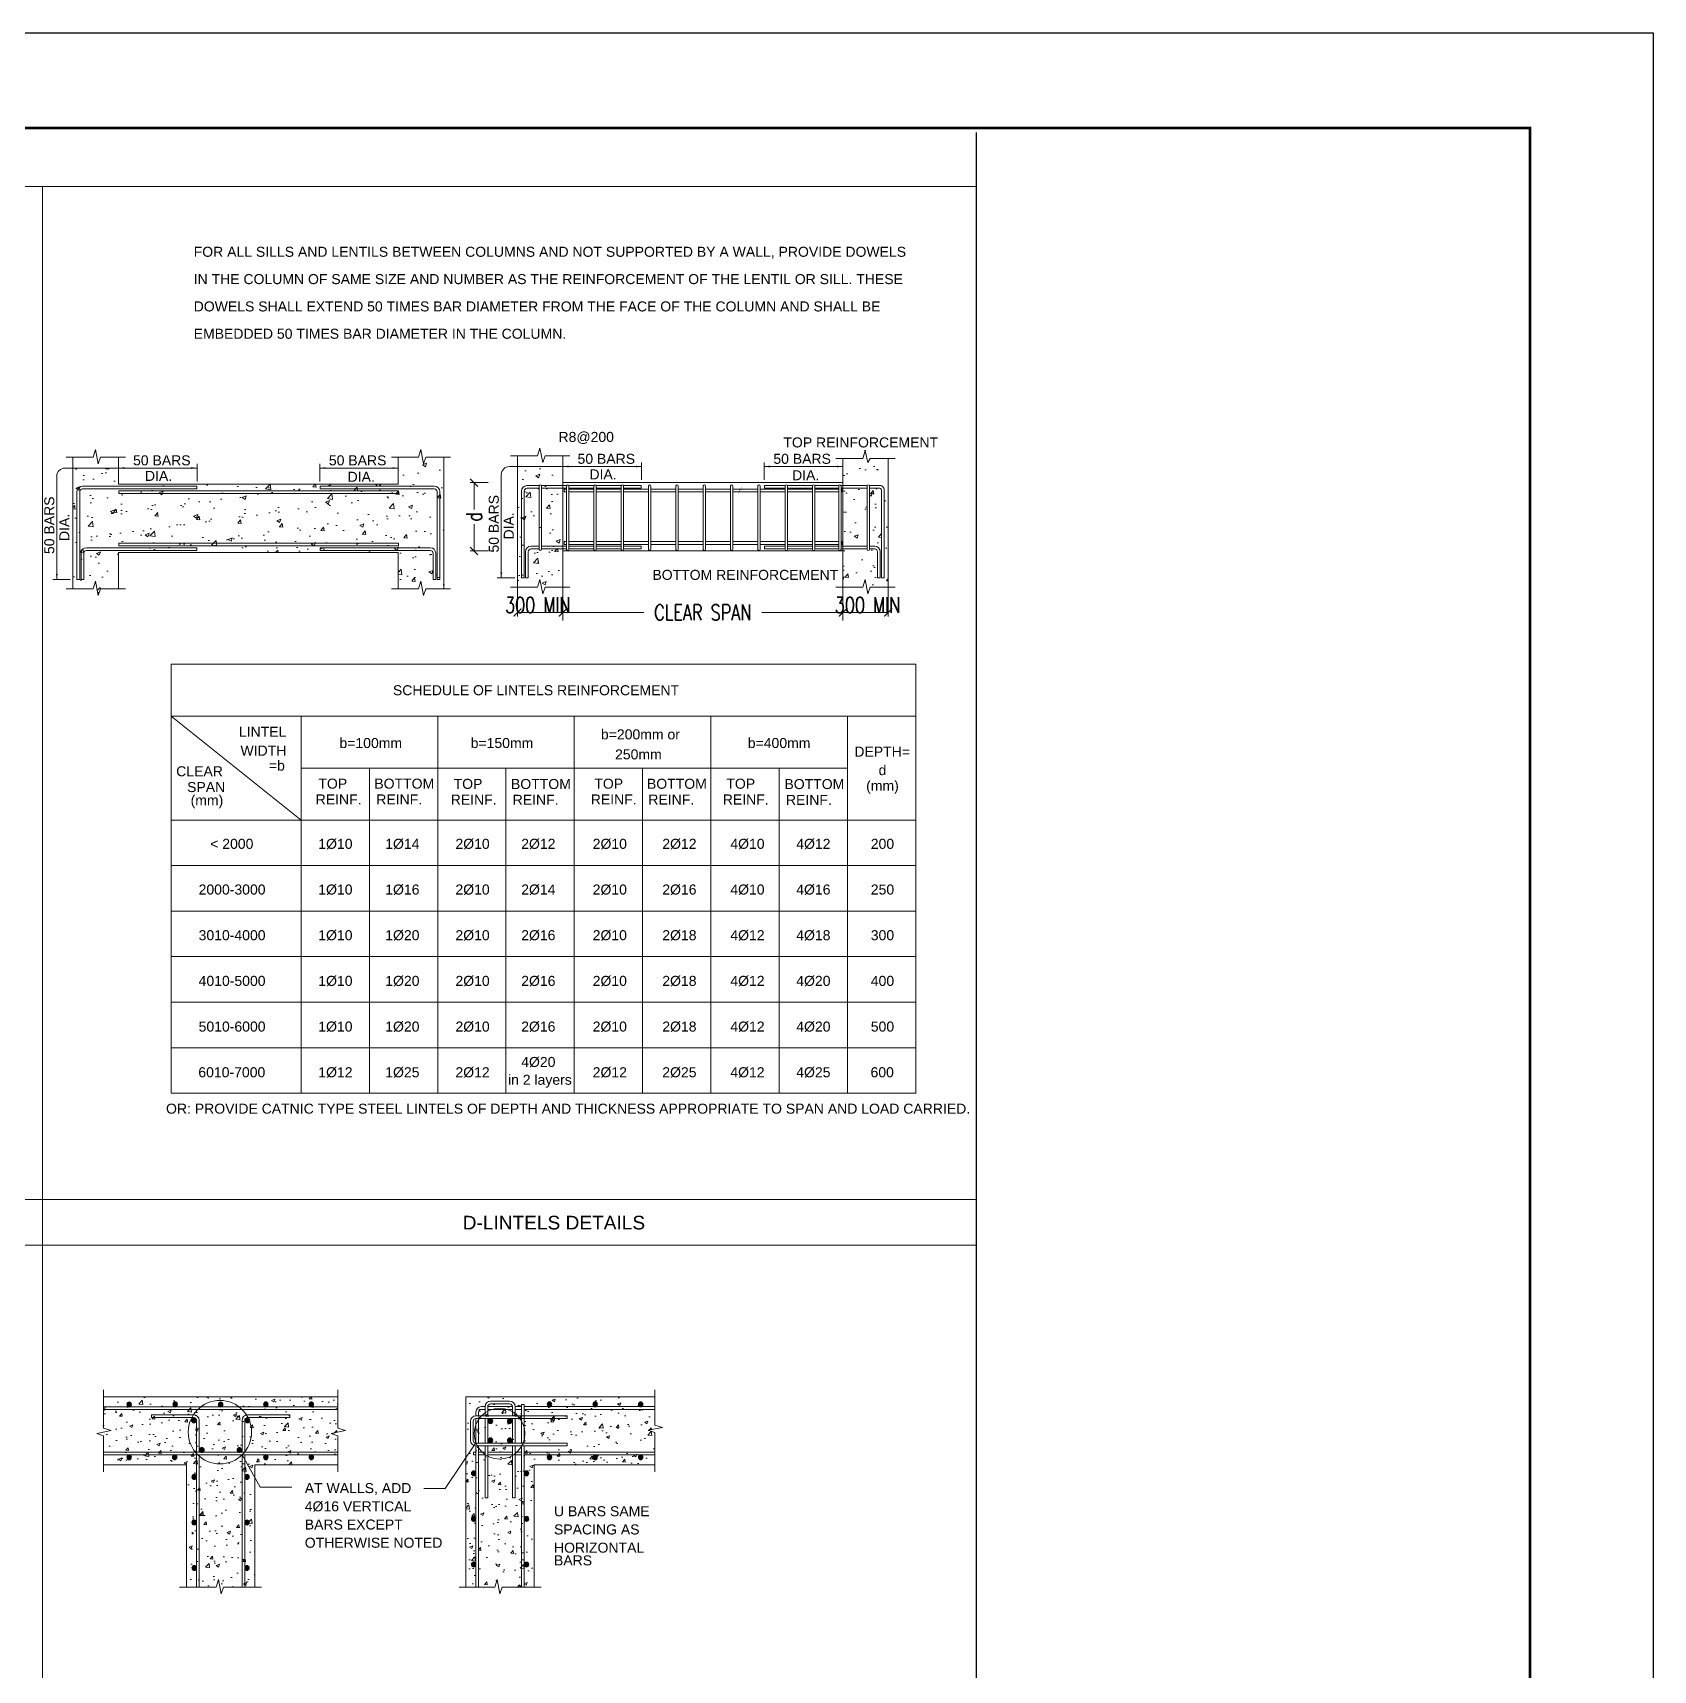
# Model space of a CAD drawing. Extents: x 166525 to 167198, y 178739 to 179747.
# Drawn here: x 167084.11 to 167104.72, y 179460.92 to 179481.76 of the extents above; entities that cross this region are included whole.
import ezdxf
from ezdxf.enums import TextEntityAlignment as Align

# ---------------------------------------------------------------- set-up
doc = ezdxf.new("R2010")
doc.units = 0
doc.header["$MEASUREMENT"] = 0
doc.layers.get('0').update_dxf_attribs({"linetype": 'CONTINUOUS'})
doc.layers.get('DEFPOINTS').update_dxf_attribs({"linetype": 'CONTINUOUS'})
doc.layers.add('BEAM', color=6, linetype='CONTINUOUS', lineweight=13)
for name, color, linetype in [('COVER', 7, 'CONTINUOUS'), ('MHATCH', 8, 'CONTINUOUS'), ('Steel', 2, 'CONTINUOUS')]:
    doc.layers.add(name, color=color, linetype=linetype)
doc.styles.add('ARIAL', font='arial.ttf')
doc.styles.add('DIM', font='simplex.shx', dxfattribs={"width": 0.75})
doc.dimstyles.new('MUTASIM', dxfattribs={"dimscale": 0.9995, "dimtxt": 0.2, "dimasz": 0.1, "dimexe": 0.05, "dimexo": 0.12, "dimgap": 0.05, "dimtad": 0, "dimzin": 0, "dimdsep": 46, "dimtxsty": 'DIM', "dimblk": 'ARCHTICK', "dimcen": 0.09, "dimclrd": 35, "dimclre": 33, "dimclrt": 256, "dimazin": 0, "dimtfac": 1, "dimtofl": 0, "dimtmove": 1, "dimatfit": 3, "dimfxl": 0.18, "dimtolj": 1, "dimtzin": 0, "dimlwd": 13, "dimlwe": 9, "dimarcsym": 0})

# ---------------------------------------------------------------- blocks, each defined once
blk = doc.blocks.new('B1')
at = {"layer": 'Steel'}
blk.add_hatch(color=256, dxfattribs=at).paths.add_polyline_path([(-0.05, 0, 1), (0.05, 0, 1)], flags=16)
blk.add_circle((0, 0), 0.05, dxfattribs=at)
blk = doc.blocks.new('_ARCHTICK')
at = {"color": 0, "linetype": 'ByBlock', "const_width": 0.15}
blk.add_lwpolyline([(-0.5, -0.5), (0.5, 0.5)], dxfattribs=at)
blk = doc.blocks.new('*D1372')
at = {"layer": 'BEAM', "color": 35, "lineweight": 13, "transparency": 16777216}
for p, q in [((167090.852, 179474.379), (167091.882, 179474.379)), ((167094.411, 179474.379), (167093.382, 179474.379))]:
    blk.add_line(p, q, dxfattribs=at)
at = {"layer": 'BEAM', "color": 33, "lineweight": 9, "transparency": 16777216}
for p, q in [((167090.852, 179474.276), (167090.852, 179474.329)), ((167094.411, 179474.276), (167094.411, 179474.329))]:
    blk.add_line(p, q, dxfattribs=at)
at = {"layer": 'DEFPOINTS', "color": 0, "transparency": 16777216}
for p in [(167090.852, 179474.396), (167090.852, 179474.379), (167094.411, 179474.396)]:
    blk.add_point(p, dxfattribs=at)
at = {"layer": 'BEAM', "color": 35, "lineweight": 13, "transparency": 16777216, "xscale": 0.09995000000000001, "yscale": 0.09995000000000001, "zscale": 0.09995000000000001, "rotation": 180}
blk.add_blockref('_ARCHTICK', (167090.852, 179474.379), dxfattribs=at)
at = {"layer": 'BEAM', "color": 35, "lineweight": 13, "transparency": 16777216, "xscale": 0.09995000000000001, "yscale": 0.09995000000000001, "zscale": 0.09995000000000001}
blk.add_blockref('_ARCHTICK', (167094.411, 179474.379), dxfattribs=at)
at = {"layer": 'BEAM', "transparency": 16777216, "insert": (167092.632, 179474.379), "char_height": 0.1999, "attachment_point": 5, "style": 'DIM'}
blk.add_mtext('\\A1;CLEAR SPAN', dxfattribs=at)
blk = doc.blocks.new('*D1373')
at = {"layer": 'BEAM', "color": 33, "lineweight": 9, "transparency": 16777216}
for p, q in [((167089.899, 179476.031), (167089.671, 179476.031)), ((167089.899, 179475.162), (167089.671, 179475.162))]:
    blk.add_line(p, q, dxfattribs=at)
at = {"layer": 'BEAM', "color": 35, "lineweight": 13, "transparency": 16777216}
for p, q in [((167089.721, 179476.031), (167089.721, 179475.689)), ((167089.721, 179475.162), (167089.721, 179475.503))]:
    blk.add_line(p, q, dxfattribs=at)
at = {"layer": 'DEFPOINTS', "color": 0, "transparency": 16777216}
for p in [(167090.019, 179476.031), (167089.721, 179475.162), (167090.019, 179475.162)]:
    blk.add_point(p, dxfattribs=at)
at = {"layer": 'BEAM', "color": 35, "lineweight": 13, "transparency": 16777216, "xscale": 0.09995000000000001, "yscale": 0.09995000000000001, "zscale": 0.09995000000000001}
for p, rotation in [((167089.721, 179476.031), 90), ((167089.721, 179475.162), 270)]:
    blk.add_blockref('_ARCHTICK', p, dxfattribs=dict(at, rotation=rotation))
at = {"layer": 'BEAM', "transparency": 16777216, "insert": (167089.721, 179475.596), "char_height": 0.1999, "attachment_point": 5, "rotation": 90, "style": 'DIM'}
blk.add_mtext('\\A1;d', dxfattribs=at)
blk = doc.blocks.new('*D1374')
at = {"layer": 'BEAM', "color": 33, "lineweight": 9, "transparency": 16777216}
for p, q in [((167090.273, 179475.042), (167090.273, 179474.329)), ((167090.852, 179475.042), (167090.852, 179474.329))]:
    blk.add_line(p, q, dxfattribs=at)
at = {"layer": 'BEAM', "color": 35, "lineweight": 13, "transparency": 16777216}
blk.add_line((167090.852, 179474.379), (167090.273, 179474.379), dxfattribs=at)
at = {"layer": 'DEFPOINTS', "color": 0, "transparency": 16777216}
for p in [(167090.273, 179475.162), (167090.852, 179475.162), (167090.273, 179474.379)]:
    blk.add_point(p, dxfattribs=at)
at = {"layer": 'BEAM', "color": 35, "lineweight": 13, "transparency": 16777216, "xscale": 0.09995000000000001, "yscale": 0.09995000000000001, "zscale": 0.09995000000000001, "rotation": 180}
blk.add_blockref('_ARCHTICK', (167090.273, 179474.379), dxfattribs=at)
at = {"layer": 'BEAM', "color": 35, "lineweight": 13, "transparency": 16777216, "xscale": 0.09995000000000001, "yscale": 0.09995000000000001, "zscale": 0.09995000000000001}
blk.add_blockref('_ARCHTICK', (167090.852, 179474.379), dxfattribs=at)
at = {"layer": 'BEAM', "transparency": 16777216, "insert": (167090.532, 179474.475), "char_height": 0.1999, "attachment_point": 5, "style": 'DIM'}
blk.add_mtext('\\A1;300 MIN', dxfattribs=at)
blk = doc.blocks.new('*D1375')
at = {"layer": 'BEAM', "color": 33, "lineweight": 9, "transparency": 16777216}
for p, q in [((167094.411, 179475.042), (167094.411, 179474.329)), ((167094.991, 179475.042), (167094.991, 179474.329))]:
    blk.add_line(p, q, dxfattribs=at)
at = {"layer": 'BEAM', "color": 35, "lineweight": 13, "transparency": 16777216}
blk.add_line((167094.991, 179474.379), (167094.411, 179474.379), dxfattribs=at)
at = {"layer": 'DEFPOINTS', "color": 0, "transparency": 16777216}
for p in [(167094.411, 179475.162), (167094.991, 179475.162), (167094.411, 179474.379)]:
    blk.add_point(p, dxfattribs=at)
at = {"layer": 'BEAM', "color": 35, "lineweight": 13, "transparency": 16777216, "xscale": 0.09995000000000001, "yscale": 0.09995000000000001, "zscale": 0.09995000000000001, "rotation": 180}
blk.add_blockref('_ARCHTICK', (167094.411, 179474.379), dxfattribs=at)
at = {"layer": 'BEAM', "color": 35, "lineweight": 13, "transparency": 16777216, "xscale": 0.09995000000000001, "yscale": 0.09995000000000001, "zscale": 0.09995000000000001}
blk.add_blockref('_ARCHTICK', (167094.991, 179474.379), dxfattribs=at)
at = {"layer": 'BEAM', "transparency": 16777216, "insert": (167094.727, 179474.474), "char_height": 0.1999, "attachment_point": 5, "style": 'DIM'}
blk.add_mtext('\\A1;300 MIN', dxfattribs=at)

msp = doc.modelspace()

# ---------------------------------------------------------------- hatches: boundary and pattern name
at = {"layer": 'BEAM'}
h = msp.add_hatch(dxfattribs=at)
h.set_pattern_fill('AR-CONC', color=0, scale=0.002897, style=0)
h.set_pattern_definition([(50, (166944.24354, 179510.3066), (0.527809, -0.0461773), [0.05519, -0.6070894]), (355, (166944.24354, 179510.3066), (-0.1021023, 0.5535121), [0.044152, -0.4856715]), (100.451, (166944.2875, 179510.30274), (0.4257086, 0.5073323), [0.0469042, -0.5159463]), (46.1842, (166944.24354, 179510.45376), (0.7853458, -0.1218012), [0.082785, -0.910634]), (96.6356, (166944.309, 179510.4436), (0.687786, 0.716819), [0.0703563, -0.7739195]), (351.184, (166944.2435, 179510.45376), (0.6877873, 0.716818), [0.066228, -0.7285073]), (21, (166944.31713, 179510.41696), (0.439245, -0.2962745), [0.05519, -0.6070894]), (326, (166944.3171, 179510.41696), (0.1790473, 0.5336128), [0.044152, -0.4856715]), (71.4514, (166944.35373, 179510.39227), (0.618291, 0.2373395), [0.0469042, -0.5159463]), (37.5, (166944.24354, 179510.30658), (0.00894802, 0.24496525), [0, -0.4797846, 0, -0.4930302, 0, -0.4875112]), (7.5, (166944.24354, 179510.30658), (0.1935839, 0.29023415), [0, -0.2811008, 0, -0.4687466, 0, -0.18580615]), (327.5, (166944.07944, 179510.30658), (0.39282087, -0.0165968), [0, -0.1839665, 0, -0.57397544, 0, -0.76162126]), (317.5, (166944.00585, 179510.3066), (0.4291465, 0.07366334), [0, -0.2391564, 0, -0.3811786, 0, -0.5408615])])
h.paths.add_polyline_path([(167089.07765, 179476.26957), (167089.04325, 179476.45167), (167089.01344, 179476.35361), (167088.75658, 179476.35361), (167088.75658, 179476.01139), (167085.19749, 179476.01139), (167085.19749, 179476.21673), (167084.61806, 179476.21673), (167084.61806, 179474.68026), (167084.87492, 179474.68026), (167084.90473, 179474.77832), (167084.93913, 179474.59621), (167084.96894, 179474.68026), (167085.19749, 179474.68026), (167085.19749, 179475.14226), (167088.75658, 179475.14226), (167088.75658, 179474.68026), (167089.01344, 179474.68026), (167089.04325, 179474.77832), (167089.07765, 179474.59621), (167089.10746, 179474.68026), (167089.33601, 179474.68026), (167089.33601, 179476.35361), (167089.10746, 179476.35361)])
h = msp.add_hatch(dxfattribs=at)
h.set_pattern_fill('AR-CONC', color=0, scale=0.002897, style=0)
h.set_pattern_definition([(50, (167072.30566, 179465.3294), (0.527809, -0.046177), [0.05519, -0.607089]), (355, (167072.30566, 179465.3294), (-0.102102, 0.553512), [0.044152, -0.485672]), (100.451, (167072.34964, 179465.32555), (0.425709, 0.507332), [0.046904, -0.515946]), (46.1842, (167072.30566, 179465.4766), (0.785346, -0.121801), [0.082785, -0.910634]), (96.6356, (167072.3711, 179465.4664), (0.687786, 0.71682), [0.070356, -0.77392]), (351.184, (167072.30566, 179465.4766), (0.687787, 0.716818), [0.066228, -0.728507]), (21, (167072.37924, 179465.4398), (0.439245, -0.2962745), [0.05519, -0.607089]), (326, (167072.37924, 179465.4398), (0.179047, 0.533613), [0.044152, -0.485672]), (71.4514, (167072.41585, 179465.4151), (0.618291, 0.23734), [0.046904, -0.515946]), (37.5, (167072.30566, 179465.3294), (0.008948, 0.2449653), [0, -0.4797846, 0, -0.4930302, 0, -0.4875112]), (7.5, (167072.30566, 179465.3294), (0.193584, 0.2902341), [0, -0.2811008, 0, -0.4687466, 0, -0.185806]), (327.5, (167072.14156, 179465.3294), (0.3928209, -0.0165968), [0, -0.1839665, 0, -0.5739754, 0, -0.7616213]), (317.5, (167072.06797, 179465.3294), (0.4291465, 0.0736633), [0, -0.2391564, 0, -0.3811786, 0, -0.5408615])])
h.paths.add_polyline_path([(167094.99086, 179476.37302), (167094.76232, 179476.37302), (167094.73251, 179476.28897), (167094.69811, 179476.47108), (167094.6683, 179476.37302), (167094.41144, 179476.37302), (167094.41144, 179476.0308), (167094.41144, 179476.00513), (167094.87, 179476.00513, -0.41421356), (167094.93953, 179475.9356), (167094.93953, 179474.81945), (167094.90477, 179474.81945), (167094.90477, 179475.9356, 0.41421356), (167094.87, 179475.97037), (167094.75203, 179475.97037), (167094.75203, 179475.2221), (167094.81867, 179475.2221, -0.41421356), (167094.8882, 179475.15257), (167094.8882, 179474.81945), (167094.85343, 179474.81945), (167094.85343, 179475.15257, 0.41421356), (167094.81867, 179475.18733), (167094.75203, 179475.18733), (167094.75203, 179475.17995, -0.81816035), (167094.72306, 179475.17995), (167094.72306, 179475.18733), (167094.41144, 179475.18733), (167094.41144, 179475.16167), (167094.41144, 179474.69967), (167094.6683, 179474.69967), (167094.69811, 179474.79772), (167094.73251, 179474.61562), (167094.76232, 179474.69967), (167094.99086, 179474.69967)])
h.paths.add_polyline_path([(167094.72306, 179475.97037), (167094.41144, 179475.97037), (167094.41144, 179475.94719), (167094.4139, 179475.94719), (167094.4139, 179475.91243), (167094.41144, 179475.91243), (167094.41144, 179475.28004), (167094.4136, 179475.28004), (167094.4136, 179475.24528), (167094.41144, 179475.24528), (167094.41144, 179475.2221), (167094.72306, 179475.2221)], flags=17)
h.paths.add_polyline_path([(167090.85234, 179474.69967), (167090.85234, 179476.23613), (167090.27292, 179476.23613), (167090.27292, 179474.69967), (167090.52977, 179474.69967), (167090.55959, 179474.79772), (167090.59399, 179474.61562), (167090.6238, 179474.69967)])
at = {"layer": 'BEAM', "extrusion": (0, 0, -1)}
for points in [[(-167085.26991, 179476.20532), (-167085.26991, 179476.22813), (-167085.20147, 179476.21673)], [(-167086.1242, 179476.20532), (-167086.19264, 179476.21673), (-167086.1242, 179476.22813)], [(-167087.82987, 179476.20532), (-167087.82987, 179476.22813), (-167087.76143, 179476.21673)], [(-167088.68416, 179476.20532), (-167088.7526, 179476.21673), (-167088.68416, 179476.22813)], [(-167090.92477, 179476.22473), (-167090.92477, 179476.24754), (-167090.85633, 179476.23613)], [(-167091.77906, 179476.22473), (-167091.8475, 179476.23613), (-167091.77906, 179476.24754)], [(-167093.48473, 179476.22473), (-167093.48473, 179476.24754), (-167093.41628, 179476.23613)], [(-167094.33901, 179476.22473), (-167094.40746, 179476.23613), (-167094.33901, 179476.24754)], [(-167084.41273, 179474.80004), (-167084.42414, 179474.86848), (-167084.40132, 179474.86848)], [(-167090.06759, 179474.81945), (-167090.079, 179474.88789), (-167090.05618, 179474.88789)]]:
    msp.add_hatch(color=0, dxfattribs=at).paths.add_polyline_path(points, flags=16)
at = {"layer": 'BEAM'}
h = msp.add_hatch(dxfattribs=at)
h.set_pattern_fill('AR-CONC', color=0, scale=0.057942, style=0)
h.set_pattern_definition([(50, (167016.40697, 179447.01778), (0.4155963, -0.03636), [0.0434567, -0.4780232]), (355, (167016.40697, 179447.0178), (-0.0803956, 0.4358367), [0.0347653, -0.3824185]), (100.4514, (167016.4416, 179447.01475), (0.335201, 0.3994764), [0.0369325, -0.4062572]), (46.1842, (167016.40697, 179447.13367), (0.618383, -0.0959054), [0.065185, -0.717035]), (96.6356, (167016.4585, 179447.1257), (0.541564, 0.5644253), [0.0553987, -0.6093857]), (351.1842, (167016.407, 179447.13367), (0.5415637, 0.564426), [0.052148, -0.573628]), (21, (167016.4649, 179447.1047), (0.3458611, -0.2332862), [0.0434567, -0.4780232]), (326, (167016.4649, 179447.1047), (0.1409823, 0.420168), [0.0347653, -0.3824185]), (71.4514, (167016.49374, 179447.08526), (0.4868435, 0.1868813), [0.0369325, -0.4062572]), (37.5, (167016.40697, 179447.01778), (0.0070457, 0.19288602), [0, -0.37778315, 0, -0.38821274, 0, -0.3838671]), (7.5, (167016.40697, 179447.01778), (0.1524283, 0.2285308), [0, -0.2213392, 0, -0.3690918, 0, -0.14630406]), (327.5, (167016.27776, 179447.01778), (0.30930847, -0.0130688), [0, -0.1448555, 0, -0.4519492, 0, -0.5997018]), (317.5, (167016.21982, 179447.01778), (0.3379109, 0.058003), [0, -0.1883122, 0, -0.3001406, 0, -0.4258752])])
h.paths.add_polyline_path([(167087.98603, 179463.90436), (167087.90199, 179463.93417), (167088.08409, 179463.96857), (167087.98603, 179463.99838), (167087.98603, 179464.4007), (167085.00703, 179464.4007), (167085.00703, 179463.99838), (167085.10509, 179463.96857), (167084.92298, 179463.93417), (167085.00703, 179463.90436), (167085.00703, 179463.53157), (167086.06197, 179463.53157), (167086.06197, 179461.97788), (167086.44055, 179461.97788), (167086.47036, 179462.07594), (167086.50476, 179461.89384), (167086.53458, 179461.97788), (167086.9311, 179461.97788), (167086.9311, 179463.53157), (167087.98603, 179463.53157)])
h = msp.add_hatch(dxfattribs=at)
h.set_pattern_fill('AR-CONC', color=0, scale=0.057942, style=0)
h.set_pattern_definition([(50, (167016.15696, 179447.01778), (0.4155963, -0.03636), [0.0434567, -0.4780232]), (355, (167016.15696, 179447.0178), (-0.0803956, 0.4358367), [0.0347653, -0.3824185]), (100.4514, (167016.1916, 179447.01475), (0.335201, 0.3994764), [0.0369325, -0.4062572]), (46.1842, (167016.15696, 179447.13367), (0.618383, -0.0959054), [0.065185, -0.7170347]), (96.6356, (167016.2085, 179447.1257), (0.541564, 0.5644253), [0.0553987, -0.6093857]), (351.1842, (167016.15696, 179447.13367), (0.5415637, 0.564426), [0.052148, -0.573628]), (21, (167016.2149, 179447.1047), (0.3458611, -0.2332862), [0.0434567, -0.4780232]), (326, (167016.2149, 179447.1047), (0.1409823, 0.420168), [0.0347653, -0.3824185]), (71.4514, (167016.24373, 179447.08526), (0.4868435, 0.1868813), [0.0369325, -0.4062572]), (37.5, (167016.15696, 179447.01778), (0.0070457, 0.19288602), [0, -0.37778315, 0, -0.38821274, 0, -0.3838671]), (7.5, (167016.15696, 179447.01778), (0.1524283, 0.2285308), [0, -0.2213392, 0, -0.3690918, 0, -0.14630406]), (327.5, (167016.02775, 179447.01778), (0.30930847, -0.0130688), [0, -0.1448555, 0, -0.4519492, 0, -0.5997018]), (317.5, (167015.9698, 179447.01778), (0.3379109, 0.058003), [0, -0.1883122, 0, -0.3001406, 0, -0.4258752])])
h.paths.add_polyline_path([(167092.01949, 179463.94556), (167091.93544, 179463.97537), (167092.11754, 179464.00977), (167092.01949, 179464.03958), (167092.01949, 179464.4007), (167089.61717, 179464.4007), (167089.61717, 179461.97788), (167089.98383, 179461.97788), (167090.01365, 179462.07594), (167090.04804, 179461.89384), (167090.07786, 179461.97788), (167090.4863, 179461.97788), (167090.4863, 179463.53157), (167092.01949, 179463.53157)])

# ---------------------------------------------------------------- linework, layer by layer
msp.add_line((167096.10888, 179480.48797), (167096.10888, 179440.71216))
at = {"layer": 'BEAM', "color": 0}
for p, q in [((167084.23093, 179479.79994), (167084.23093, 179441.5798)), ((167084.61806, 179476.35361), (167084.61806, 179474.68026)), ((167085.19749, 179476.35361), (167085.19749, 179476.01139)), ((167088.75658, 179476.35361), (167088.75658, 179476.01139)), ((167089.25387, 179476.35361), (167089.40445, 179476.35361)), ((167089.33601, 179476.35361), (167089.33601, 179474.68026)), ((167090.27292, 179476.37302), (167090.27292, 179474.69967)), ((167090.85234, 179476.37302), (167090.85234, 179476.0308)), ((167094.41144, 179476.3361), (167094.41144, 179476.0308)), ((167094.99086, 179476.3361), (167094.99086, 179474.69967)), ((167084.41273, 179476.11406), (167084.41273, 179474.80004)), ((167086.19264, 179476.21673), (167084.5154, 179476.21673)), ((167086.19663, 179476.26806), (167086.19663, 179476.04589)), ((167087.75744, 179476.26806), (167087.75744, 179476.04589)), ((167087.76143, 179476.21673), (167088.7526, 179476.21673)), ((167090.06759, 179476.13347), (167090.06759, 179474.81945)), ((167091.8475, 179476.23613), (167090.17025, 179476.23613)), ((167091.85148, 179476.28747), (167091.85148, 179476.0653)), ((167093.4123, 179476.28747), (167093.4123, 179476.0653)), ((167093.41628, 179476.23613), (167094.40746, 179476.23613)), ((167085.19749, 179476.01139), (167088.75658, 179476.01139)), ((167090.85234, 179476.0308), (167094.41144, 179476.0308)), ((167090.85234, 179476.0308), (167090.85234, 179475.16167)), ((167094.41144, 179476.0308), (167094.41144, 179475.16167)), ((167085.19749, 179475.14226), (167085.19749, 179474.68026)), ((167085.19749, 179475.14226), (167088.75658, 179475.14226)), ((167088.75658, 179475.14226), (167088.75658, 179474.68026)), ((167090.85234, 179475.16167), (167090.85234, 179474.69967)), ((167090.85234, 179475.16167), (167094.41144, 179475.16167)), ((167094.41144, 179475.16167), (167094.41144, 179474.69967)), ((167084.3614, 179474.80004), (167084.58357, 179474.80004)), ((167090.01625, 179474.81945), (167090.23842, 179474.81945)), ((167085.86835, 179473.71973), (167095.3419, 179473.71973)), ((167085.86835, 179468.26158), (167085.86835, 179473.71973)), ((167095.3419, 179473.71973), (167095.3419, 179468.26158)), ((167085.86835, 179473.05919), (167087.5197, 179471.73811)), ((167085.86835, 179473.05919), (167095.3419, 179473.05919)), ((167087.5197, 179473.05919), (167087.5197, 179468.26158)), ((167089.25797, 179473.05919), (167089.25797, 179468.26158)), ((167090.99624, 179473.05919), (167090.99624, 179468.26158)), ((167090.99624, 179473.05919), (167090.99624, 179468.26158)), ((167092.7345, 179473.05919), (167092.7345, 179468.26158)), ((167094.47277, 179473.05919), (167094.47277, 179468.26158)), ((167087.5197, 179472.39865), (167094.47277, 179472.39865)), ((167088.38884, 179472.39865), (167088.38884, 179468.26158)), ((167090.1271, 179472.39865), (167090.1271, 179468.26158)), ((167091.86537, 179472.39865), (167091.86537, 179468.26158)), ((167093.60363, 179472.39865), (167093.60363, 179468.26158)), ((167085.86835, 179471.73811), (167095.3419, 179471.73811)), ((167085.86835, 179471.15869), (167095.3419, 179471.15869)), ((167085.86835, 179470.57926), (167095.3419, 179470.57926)), ((167085.86835, 179469.99984), (167095.3419, 179469.99984)), ((167085.86835, 179469.99984), (167095.3419, 179469.99984)), ((167085.86835, 179469.42042), (167095.3419, 179469.42042)), ((167085.86835, 179468.841), (167095.3419, 179468.841)), ((167085.86835, 179468.26158), (167095.3419, 179468.26158)), ((167096.10888, 179466.90822), (167046.51154, 179466.90822)), ((167096.10888, 179466.3288), (167046.51154, 179466.3288)), ((167089.61717, 179464.4007), (167092.01949, 179464.4007)), ((167089.61717, 179464.4007), (167089.61717, 179461.97788)), ((167090.17371, 179464.34276), (167089.92976, 179464.34276)), ((167090.35883, 179464.30279), (167090.32406, 179464.30279)), ((167089.67511, 179464.0884), (167089.67511, 179463.84446)), ((167090.4863, 179463.53157), (167092.01949, 179463.53157)), ((167090.4863, 179463.53157), (167090.4863, 179461.97788))]:
    msp.add_line(p, q, dxfattribs=at)
for points in [[(167096.10888, 179479.79994), (167046.51154, 179479.79994), (167046.51154, 179441.5798), (167096.10888, 179441.5798)], [(167085.19995, 179475.92778), (167088.75905, 179475.92778), (167088.75905, 179475.89302), (167085.19995, 179475.89302)], [(167085.19964, 179475.26063), (167085.19964, 179475.22587), (167088.75874, 179475.22587), (167088.75874, 179475.26063)]]:
    msp.add_lwpolyline(points, close=True, dxfattribs=at)
for points, format in [([(167092.28948, 179475.79274, 0, 0.05055, 0), (167092.20238, 179475.91689, 0, 0, 0), (167091.72165, 179476.60201, 0, 0, 0), (167091.49574, 179476.60201, 0, 0, 0)], "xyseb"), ([(167093.10495, 179475.94719, 0, 0.05055, 0), (167093.18264, 179476.08545, 0, 0, 0), (167093.40852, 179476.53807, 0, 0, 0), (167093.63443, 179476.53807, 0, 0, 0)], "xyseb"), ([(167090.55182, 179475.99327), (167090.39378, 179475.99327, 0.41421356), (167090.32425, 179475.92374), (167090.32425, 179474.81945), (167090.35902, 179474.81945), (167090.35902, 179475.92374, -0.41421356), (167090.39378, 179475.95851), (167090.55122, 179475.95851)], "xyb"), ([(167094.75001, 179475.99615), (167094.87, 179475.99615, -0.44177767), (167094.93953, 179475.9356), (167094.93953, 179474.81945), (167094.90477, 179474.81945), (167094.90477, 179475.9356, 0.47054046), (167094.87, 179475.96138), (167094.75203, 179475.96138)], "xyb"), ([(167090.55122, 179475.2221), (167090.44512, 179475.2221, 0.41421356), (167090.37559, 179475.15257), (167090.37559, 179474.81945), (167090.41035, 179474.81945), (167090.41035, 179475.15257, -0.41421356), (167090.44512, 179475.18733), (167090.55122, 179475.18733)], "xyb"), ([(167091.4109, 179475.21961, 0, 0.05055, 0), (167091.49801, 179475.09546, 0, 0, 0), (167091.66939, 179474.85121, 0, 0, 0), (167091.8953, 179474.85121, 0, 0, 0)], "xyseb"), ([(167094.75203, 179475.18733), (167094.81867, 179475.18733, -0.41421356), (167094.85343, 179475.15257), (167094.85343, 179474.81945), (167094.8882, 179474.81945), (167094.8882, 179475.15257, 0.41421356), (167094.81867, 179475.2221), (167094.75203, 179475.2221)], "xyb"), ([(167089.86024, 179464.27382), (167089.81417, 179464.27382, 0.41421356), (167089.74464, 179464.20429), (167089.74464, 179464.15793)], "xyb"), ([(167089.86023, 179464.23905), (167089.81417, 179464.23905, 0.41421356), (167089.77941, 179464.20429), (167089.77941, 179464.15793)], "xyb"), ([(167090.24324, 179464.15793), (167090.24324, 179464.27323, 0.41421356), (167090.17371, 179464.34276), (167089.92976, 179464.34276, 0.41421356), (167089.86023, 179464.27323), (167089.86023, 179464.15793)], "xyb"), ([(167089.895, 179464.15793), (167089.895, 179464.27323, -0.41421356), (167089.92976, 179464.30799), (167090.17371, 179464.30799, -0.41421356), (167090.20847, 179464.27323), (167090.20847, 179464.15793)], "xyb"), ([(167086.2242, 179463.69381), (167086.2242, 179464.10019, 0.41421356), (167086.15467, 179464.16972), (167085.61581, 179464.16972), (167085.61581, 179464.13495), (167086.15467, 179464.13495, -0.41421356), (167086.18944, 179464.10019), (167086.18944, 179463.69381)], "xyb"), ([(167086.76886, 179463.69381), (167086.76886, 179464.10019, -0.41421356), (167086.83839, 179464.16972), (167087.37725, 179464.16972), (167087.37725, 179464.13495), (167086.83839, 179464.13495, 0.41421356), (167086.80363, 179464.10019), (167086.80363, 179463.69381)], "xyb"), ([(167090.90373, 179463.77493), (167089.74464, 179463.77493, -0.41421356), (167089.67511, 179463.84446), (167089.67511, 179464.0884, -0.41421356), (167089.74464, 179464.15793), (167090.90373, 179464.15793), (167090.90373, 179464.12317), (167089.74464, 179464.12317, 0.41421356), (167089.70988, 179464.0884), (167089.70988, 179463.84446, 0.41421356), (167089.74464, 179463.80969), (167090.90373, 179463.80969), (167090.90373, 179463.77493), (167089.74464, 179463.77493)], "xyb")]:
    msp.add_lwpolyline(points, format=format, dxfattribs=at)
for points in [[(167085.2844, 179476.35361), (167084.96894, 179476.35361), (167084.93913, 179476.26957), (167084.90473, 179476.45167), (167084.87492, 179476.35361), (167084.53115, 179476.35361)], [(167089.42292, 179476.35361), (167089.10746, 179476.35361), (167089.07765, 179476.26957), (167089.04325, 179476.45167), (167089.01344, 179476.35361), (167088.66967, 179476.35361)], [(167090.93926, 179476.37302), (167090.6238, 179476.37302), (167090.59399, 179476.28897), (167090.55959, 179476.47108), (167090.52977, 179476.37302), (167090.18601, 179476.37302)], [(167095.07778, 179476.3361), (167094.76232, 179476.3361), (167094.73251, 179476.28897), (167094.69811, 179476.43415), (167094.6683, 179476.3361), (167094.32453, 179476.3361)], [(167090.89947, 179475.99327), (167090.57959, 179475.99327)], [(167090.58019, 179475.95851), (167090.89887, 179475.95851)], [(167090.89887, 179475.91243), (167090.86788, 179475.91243), (167090.86788, 179475.94719), (167090.89887, 179475.94719)], [(167091.24712, 179475.99327), (167090.92724, 179475.99327)], [(167090.92784, 179475.95851), (167091.24652, 179475.95851)], [(167090.92784, 179475.94719), (167091.24652, 179475.94719)], [(167091.24652, 179475.91243), (167090.92784, 179475.91243)], [(167091.59478, 179475.99327), (167091.2749, 179475.99327)], [(167091.27549, 179475.95851), (167091.59418, 179475.95851)], [(167091.27549, 179475.94719), (167091.59418, 179475.94719)], [(167091.59418, 179475.91243), (167091.27549, 179475.91243)], [(167091.62315, 179475.95851), (167091.8475, 179475.95851), (167091.8475, 179475.99327), (167091.62255, 179475.99327)], [(167091.62315, 179475.94719), (167091.94183, 179475.94719)], [(167091.94183, 179475.91243), (167091.62315, 179475.91243)], [(167091.9708, 179475.94719), (167092.28948, 179475.94719)], [(167092.28948, 179475.91243), (167091.9708, 179475.91243)], [(167092.31845, 179475.94719), (167092.63714, 179475.94719)], [(167092.63714, 179475.91243), (167092.31845, 179475.91243)], [(167092.66611, 179475.94719), (167092.98479, 179475.94719)], [(167092.98479, 179475.91243), (167092.66611, 179475.91243)], [(167093.01376, 179475.94719), (167093.33244, 179475.94719)], [(167093.33244, 179475.91243), (167093.01376, 179475.91243)], [(167093.36141, 179475.94719), (167093.6801, 179475.94719)], [(167093.6801, 179475.91243), (167093.36141, 179475.91243)], [(167093.6801, 179475.96138), (167093.41628, 179475.96138), (167093.41628, 179475.99615), (167093.68211, 179475.99615)], [(167093.70705, 179475.99615), (167094.02977, 179475.99615)], [(167094.02775, 179475.96138), (167093.70907, 179475.96138)], [(167093.70907, 179475.94719), (167094.02775, 179475.94719)], [(167094.02775, 179475.91243), (167093.70907, 179475.91243)], [(167094.0547, 179475.99615), (167094.36242, 179475.99615)], [(167094.3604, 179475.96138), (167094.05672, 179475.96138)], [(167094.05672, 179475.94719), (167094.3604, 179475.94719)], [(167094.3604, 179475.91243), (167094.05672, 179475.91243)], [(167094.38736, 179475.99615), (167094.72507, 179475.99615)], [(167094.72306, 179475.96138), (167094.38937, 179475.96138)], [(167094.38937, 179475.94719), (167094.40487, 179475.94719), (167094.40487, 179475.91243), (167094.38937, 179475.91243)], [(167090.89887, 179475.28004), (167090.86758, 179475.28004), (167090.86758, 179475.24528), (167090.89887, 179475.24528)], [(167091.24652, 179475.28004), (167090.92784, 179475.28004)], [(167091.59418, 179475.28004), (167091.27549, 179475.28004)], [(167091.94183, 179475.28004), (167091.62315, 179475.28004)], [(167092.28948, 179475.28004), (167091.9708, 179475.28004)], [(167092.63714, 179475.28004), (167092.31845, 179475.28004)], [(167092.98479, 179475.28004), (167092.66611, 179475.28004)], [(167093.33244, 179475.28004), (167093.01376, 179475.28004)], [(167093.6801, 179475.28004), (167093.36141, 179475.28004)], [(167094.02775, 179475.28004), (167093.70907, 179475.28004)], [(167094.3604, 179475.28004), (167094.05672, 179475.28004)], [(167094.38937, 179475.24528), (167094.40457, 179475.24528), (167094.40457, 179475.28004), (167094.38937, 179475.28004)], [(167090.89887, 179475.2221), (167090.58019, 179475.2221)], [(167090.58019, 179475.18733), (167090.89887, 179475.18733)], [(167090.92784, 179475.24528), (167091.24652, 179475.24528)], [(167091.24652, 179475.2221), (167090.92784, 179475.2221)], [(167090.92784, 179475.18733), (167091.24652, 179475.18733)], [(167091.27549, 179475.24528), (167091.59418, 179475.24528)], [(167091.59418, 179475.2221), (167091.27549, 179475.2221)], [(167091.27549, 179475.18733), (167091.59418, 179475.18733)], [(167091.62315, 179475.24528), (167091.94183, 179475.24528)], [(167091.62315, 179475.18733), (167091.8475, 179475.18733), (167091.8475, 179475.2221), (167091.62315, 179475.2221)], [(167091.9708, 179475.24528), (167092.28948, 179475.24528)], [(167092.31845, 179475.24528), (167092.63714, 179475.24528)], [(167092.66611, 179475.24528), (167092.98479, 179475.24528)], [(167093.01376, 179475.24528), (167093.33244, 179475.24528)], [(167093.36141, 179475.24528), (167093.6801, 179475.24528)], [(167093.6801, 179475.2221), (167093.41628, 179475.2221), (167093.41628, 179475.18733), (167093.6801, 179475.18733)], [(167093.70907, 179475.24528), (167094.02775, 179475.24528)], [(167094.02775, 179475.2221), (167093.70907, 179475.2221)], [(167093.70907, 179475.18733), (167094.02775, 179475.18733)], [(167094.05672, 179475.24528), (167094.3604, 179475.24528)], [(167094.3604, 179475.2221), (167094.05672, 179475.2221)], [(167094.05672, 179475.18733), (167094.3604, 179475.18733)], [(167094.72306, 179475.2221), (167094.38937, 179475.2221)], [(167094.38937, 179475.18733), (167094.72306, 179475.18733)], [(167085.2844, 179474.68026), (167084.96894, 179474.68026), (167084.93913, 179474.59621), (167084.90473, 179474.77832), (167084.87492, 179474.68026), (167084.53115, 179474.68026)], [(167089.42292, 179474.68026), (167089.10746, 179474.68026), (167089.07765, 179474.59621), (167089.04325, 179474.77832), (167089.01344, 179474.68026), (167088.66967, 179474.68026)], [(167090.93926, 179474.69967), (167090.6238, 179474.69967), (167090.59399, 179474.61562), (167090.55959, 179474.79772), (167090.52977, 179474.69967), (167090.18601, 179474.69967)], [(167095.07778, 179474.69967), (167094.76232, 179474.69967), (167094.73251, 179474.61562), (167094.69811, 179474.79772), (167094.6683, 179474.69967), (167094.32453, 179474.69967)], [(167085.00703, 179464.48762), (167085.00703, 179463.99838), (167085.10509, 179463.96857), (167084.92298, 179463.93417), (167085.00703, 179463.90436), (167085.00703, 179463.44466)], [(167087.98603, 179463.44466), (167087.98603, 179463.90436), (167087.90199, 179463.93417), (167088.08409, 179463.96857), (167087.98603, 179463.99838), (167087.98603, 179464.48762)], [(167092.01949, 179463.44466), (167092.01949, 179463.94556), (167091.93544, 179463.97537), (167092.11754, 179464.00977), (167092.01949, 179464.03958), (167092.01949, 179464.48762)], [(167087.98603, 179464.4007), (167085.00703, 179464.4007)], [(167087.98603, 179464.27329), (167085.00703, 179464.27329)], [(167087.98603, 179464.23853), (167085.00703, 179464.23853)], [(167089.86023, 179464.15793), (167089.86023, 179464.27323)], [(167090.20847, 179464.27382), (167089.895, 179464.27382)], [(167090.20847, 179464.23905), (167089.895, 179464.23905)], [(167090.32406, 179464.27382), (167090.24324, 179464.27382)], [(167090.32406, 179464.23905), (167090.24324, 179464.23905)], [(167090.32406, 179464.30279), (167090.32406, 179463.80969)], [(167090.35883, 179464.30279), (167090.35883, 179463.80969)], [(167092.01949, 179464.27382), (167090.35883, 179464.27382)], [(167092.01949, 179464.23905), (167090.35883, 179464.23905)], [(167089.74464, 179464.12317), (167089.74464, 179463.80969)], [(167089.77941, 179464.12317), (167089.77941, 179463.80969)], [(167089.86023, 179463.80969), (167089.86023, 179464.12317)], [(167089.86023, 179464.12317), (167089.86023, 179463.80969)], [(167089.895, 179463.80969), (167089.895, 179464.12317)], [(167090.20847, 179464.12317), (167090.20847, 179463.80969)], [(167090.24324, 179463.80969), (167090.24324, 179464.12317)], [(167087.98603, 179463.69381), (167085.00703, 179463.69381)], [(167087.98603, 179463.65904), (167085.00703, 179463.65904)], [(167086.18944, 179463.65904), (167086.18944, 179461.97788)], [(167086.2242, 179463.65904), (167086.2242, 179461.97788)], [(167086.76886, 179463.65904), (167086.76886, 179461.97788)], [(167086.80363, 179463.65904), (167086.80363, 179461.97788)], [(167089.74464, 179463.65904), (167089.71567, 179463.65904), (167089.71567, 179463.69381), (167089.74464, 179463.69381)], [(167089.74464, 179463.77493), (167089.74464, 179461.97788)], [(167089.77941, 179463.77493), (167089.77941, 179461.97788)], [(167089.77941, 179463.69381), (167089.86023, 179463.69381)], [(167089.86023, 179463.65904), (167089.77941, 179463.65904)], [(167089.86023, 179463.11414), (167089.86023, 179463.77493)], [(167089.86023, 179463.77493), (167089.86023, 179463.11414), (167089.895, 179463.11414), (167089.895, 179463.77493)], [(167089.895, 179463.69381), (167090.20847, 179463.69381)], [(167090.20847, 179463.65904), (167089.895, 179463.65904)], [(167090.20847, 179463.77493), (167090.20847, 179463.11414), (167090.24324, 179463.11414), (167090.24324, 179463.77493)], [(167090.24324, 179463.69381), (167090.32406, 179463.69381)], [(167090.32406, 179463.65904), (167090.24324, 179463.65904)], [(167090.32406, 179463.77493), (167090.32406, 179461.97788)], [(167090.35883, 179463.77493), (167090.35883, 179461.97788)], [(167090.35883, 179463.69381), (167092.01949, 179463.69381)], [(167092.01949, 179463.65904), (167090.35883, 179463.65904)], [(167086.06197, 179461.97788), (167086.06197, 179463.53157), (167085.00703, 179463.53157)], [(167087.98603, 179463.53157), (167086.9311, 179463.53157), (167086.9311, 179461.97788)], [(167087.01801, 179461.97788), (167086.53458, 179461.97788), (167086.50476, 179461.89384), (167086.47036, 179462.07594), (167086.44055, 179461.97788), (167085.97505, 179461.97788)], [(167090.57322, 179461.97788), (167090.07786, 179461.97788), (167090.04804, 179461.89384), (167090.01365, 179462.07594), (167089.98383, 179461.97788), (167089.53026, 179461.97788)]]:
    msp.add_lwpolyline(points, dxfattribs=at)
for points in [[(167084.70416, 179474.80004), (167084.70416, 179475.9162, -0.41421356), (167084.73893, 179475.95096), (167086.19264, 179475.95096), (167086.19264, 179475.98573), (167084.73893, 179475.98573, 0.41421356), (167084.6694, 179475.9162), (167084.6694, 179474.80004)], [(167087.76143, 179475.98573), (167089.21514, 179475.98573, -0.41421356), (167089.28467, 179475.9162), (167089.28467, 179474.80004), (167089.24991, 179474.80004), (167089.24991, 179475.9162, 0.41421356), (167089.21514, 179475.95096), (167087.76143, 179475.95096)], [(167090.55122, 179475.17995), (167090.55122, 179475.99114, -0.81816035), (167090.58019, 179475.99114), (167090.58019, 179475.17995, -0.81816035)], [(167090.89887, 179475.17995), (167090.89887, 179475.99114, -0.81816035), (167090.92784, 179475.99114), (167090.92784, 179475.17995, -0.81816035)], [(167091.24652, 179475.17995), (167091.24652, 179475.99114, -0.81816035), (167091.27549, 179475.99114), (167091.27549, 179475.17995, -0.81816035)], [(167091.59418, 179475.17995), (167091.59418, 179475.99114, -0.81816035), (167091.62315, 179475.99114), (167091.62315, 179475.17995, -0.81816035)], [(167091.94183, 179475.17995), (167091.94183, 179475.99114, -0.81816035), (167091.9708, 179475.99114), (167091.9708, 179475.17995, -0.81816035)], [(167092.28948, 179475.17995), (167092.28948, 179475.99114, -0.81816035), (167092.31845, 179475.99114), (167092.31845, 179475.17995, -0.81816035)], [(167092.63714, 179475.17995), (167092.63714, 179475.99114, -0.81816035), (167092.66611, 179475.99114), (167092.66611, 179475.17995, -0.81816035)], [(167092.98479, 179475.17995), (167092.98479, 179475.99114, -0.81816035), (167093.01376, 179475.99114), (167093.01376, 179475.17995, -0.81816035)], [(167093.33244, 179475.17995), (167093.33244, 179475.99114, -0.81816035), (167093.36141, 179475.99114), (167093.36141, 179475.17995, -0.81816035)], [(167093.6801, 179475.17995), (167093.6801, 179475.99114, -0.81816035), (167093.70907, 179475.99114), (167093.70907, 179475.17995, -0.81816035)], [(167094.02775, 179475.17995), (167094.02775, 179475.99114, -0.81816035), (167094.05672, 179475.99114), (167094.05672, 179475.17995, -0.81816035)], [(167094.3604, 179475.17995), (167094.3604, 179475.99114, -0.81816035), (167094.38937, 179475.99114), (167094.38937, 179475.17995, -0.81816035)], [(167094.72306, 179475.17995), (167094.72306, 179475.99114, -0.81816035), (167094.75203, 179475.99114), (167094.75203, 179475.17995, -0.81816035)], [(167084.79026, 179475.20269, 0.41421356), (167084.72073, 179475.13316), (167084.72073, 179474.80004), (167084.75549, 179474.80004), (167084.75549, 179475.13316, -0.41421356), (167084.79026, 179475.16793), (167086.19264, 179475.16793), (167086.19264, 179475.20269)], [(167089.23334, 179475.13316, 0.41421356), (167089.16381, 179475.20269), (167087.76143, 179475.20269), (167087.76143, 179475.16793), (167089.16381, 179475.16793, -0.41421356), (167089.19858, 179475.13316), (167089.19858, 179474.80004), (167089.23334, 179474.80004)]]:
    msp.add_lwpolyline(points, format="xyb", close=True, dxfattribs=at)
at = {"layer": 'BEAM', "color": 3}
for points in [[(167089.74394, 179463.81488), (167089.35247, 179463.23369), (167089.08196, 179463.23369)], [(167086.77039, 179463.66146), (167086.99944, 179463.24917), (167087.40133, 179463.24917)]]:
    msp.add_lwpolyline(points, dxfattribs=at)
msp.add_lwpolyline([(167090.24324, 179463.29726, 0, 0.05055, 0), (167090.39035, 179463.26041, 0, 0, 0), (167091.01908, 179463.10291, 0, 0, 0), (167090.60821, 179463.65339, 0.05055, 0, 0), (167090.5175, 179463.77493, 0, 0.05055, 0)], format="xyseb", dxfattribs=at)
at = {"layer": 'BEAM', "color": 0}
for centre, radius in [((167086.4877, 179463.94899), 0.40321), ((167090.04522, 179463.93013), 0.32257)]:
    msp.add_circle(centre, radius, dxfattribs=at)
for centre in [(167084.5154, 179476.11406), (167090.17025, 179476.13347)]:
    msp.add_arc(centre, 0.10267, 90, 180, dxfattribs=at)
at = {"layer": 'COVER', "flags": 128}
msp.add_lwpolyline([(167044.80153, 179481.75525), (167104.72278, 179481.75525), (167104.72278, 179439.43275), (167044.80153, 179439.43275)], close=True, dxfattribs=at)
at = {"layer": 'MHATCH', "const_width": 0.03562, "flags": 128}
msp.add_lwpolyline([(167046.36903, 179480.544), (167103.15528, 179480.544), (167103.15528, 179440.644), (167046.36903, 179440.644)], close=True, dxfattribs=at)
at = {"layer": 'MHATCH'}
msp.add_lwpolyline([(167046.72528, 179480.544), (167103.15528, 179480.544), (167103.15528, 179440.644)], dxfattribs=at)

# ---------------------------------------------------------------- block references
at = {"layer": 'BEAM', "color": 0, "xscale": -0.5794220055977348, "yscale": 0.5794220055977348, "zscale": 0.5794220056, "rotation": 270}
for p in [(167085.33305, 179464.30158), (167085.91762, 179464.30211), (167086.49653, 179464.30158), (167087.07132, 179464.30226), (167087.65074, 179464.30226), (167090.68155, 179464.30277), (167091.26097, 179464.30277), (167091.84039, 179464.30277), (167086.15467, 179464.10019), (167086.83839, 179464.10019), (167089.92976, 179464.0884), (167090.17371, 179464.0884), (167089.92976, 179463.84446), (167090.17371, 179463.84446), (167085.33305, 179463.63008), (167085.91248, 179463.63008), (167086.25897, 179463.72242), (167086.7341, 179463.72242), (167087.07132, 179463.63007), (167087.65074, 179463.63007), (167090.68155, 179463.63011), (167091.26097, 179463.63011), (167091.84039, 179463.63011), (167086.16047, 179463.3795), (167086.83259, 179463.3795), (167089.71568, 179463.42503), (167090.3878, 179463.42503), (167086.16047, 179462.80007), (167086.83259, 179462.80007), (167089.71568, 179462.8456), (167090.3878, 179462.8456), (167086.16047, 179462.22065), (167086.83259, 179462.22065), (167089.71568, 179462.26618), (167090.3878, 179462.26618)]:
    msp.add_blockref('B1', p, dxfattribs=at)

# ---------------------------------------------------------------- texts
at = {"layer": 'BEAM', "color": 3, "style": 'ARIAL'}
for s, height, p in [('FOR ALL SILLS AND LENTILS BETWEEN COLUMNS AND NOT SUPPORTED BY A WALL, PROVIDE DOWELS', 0.1274728, (167086.15417, 179478.90451)), ('IN THE COLUMN OF SAME SIZE AND NUMBER AS THE REINFORCEMENT OF THE LENTIL OR SILL. THESE', 0.1274728, (167086.15417, 179478.55686)), ('DOWELS SHALL EXTEND 50 TIMES BAR DIAMETER FROM THE FACE OF THE COLUMN AND SHALL BE ', 0.1274728, (167086.15417, 179478.20921)), ('EMBEDDED 50 TIMES BAR DIAMETER IN THE COLUMN.', 0.1274728, (167086.15417, 179477.86155)), ('R8@200', 0.127473, (167090.7951, 179476.54891)), ('TOP REINFORCEMENT', 0.1274728, (167093.65603, 179476.47874)), ('50 BARS', 0.127473, (167085.3824, 179476.25095)), ('50 BARS', 0.127473, (167087.87382, 179476.25095)), ('50 BARS', 0.127473, (167091.03726, 179476.27036)), ('50 BARS', 0.127473, (167093.52868, 179476.27036)), ('DIA.', 0.127473, (167085.534, 179476.05275)), ('DIA.', 0.127473, (167088.11215, 179476.04155)), ('DIA.', 0.127473, (167091.18886, 179476.07216)), ('DIA.', 0.127473, (167093.767, 179476.06096)), ('BOTTOM REINFORCEMENT', 0.1274728, (167091.9897, 179474.79358)), ('OR: PROVIDE CATNIC TYPE STEEL LINTELS OF DEPTH AND THICKNESS APPROPRIATE TO SPAN AND LOAD CARRIED. ', 0.1274728, (167085.80214, 179468.00153)), ('AT WALLS, ADD', 0.1274728, (167087.56735, 179463.17373)), ('4%%C16 VERTICAL', 0.1274728, (167087.56735, 179462.94196)), ('U BARS SAME ', 0.1274728, (167090.73781, 179462.87921)), ('BARS EXCEPT ', 0.1274728, (167087.56735, 179462.71019)), ('SPACING AS', 0.127473, (167090.73781, 179462.64744)), ('OTHERWISE NOTED', 0.1274728, (167087.56735, 179462.47842)), ('HORIZONTAL', 0.127473, (167090.73781, 179462.41567)), ('BARS', 0.127473, (167090.73781, 179462.25402))]:
    msp.add_text(s, height=height, dxfattribs=at).set_placement(p)
for s, p in [('50 BARS', (167084.38047, 179475.12213)), ('50 BARS', (167090.03533, 179475.14154)), ('DIA.', (167084.5714, 179475.28851)), ('DIA.', (167090.22626, 179475.30792))]:
    msp.add_text(s, height=0.127473, rotation=90, dxfattribs=at).set_placement(p)
msp.add_text('SCHEDULE OF LINTELS REINFORCEMENT', height=0.1274728, dxfattribs=at).set_placement((167090.50922, 179473.38946), align=Align.MIDDLE_CENTER)
at = {"layer": 'BEAM', "color": 0, "style": 'ARIAL'}
for s, height, p in [('LINTEL ', 0.127473, (167087.05561, 179472.8605)), ('b=100mm', 0.127473, (167088.40673, 179472.71775)), ('b=150mm', 0.127473, (167090.07625, 179472.71775)), ('b=200mm or', 0.127473, (167091.8372, 179472.8279)), ('b=400mm', 0.127473, (167093.60184, 179472.71775)), ('WIDTH', 0.127473, (167087.04139, 179472.62099)), (' 250mm', 0.127473, (167091.78671, 179472.57353)), ('DEPTH=', 0.127473, (167094.91324, 179472.6079)), ('CLEAR', 0.127473, (167086.22874, 179472.35813)), ('=b', 0.127473, (167087.21228, 179472.43081)), ('d', 0.12747, (167094.91685, 179472.37262)), ('SPAN', 0.127473, (167086.31274, 179472.15719)), ('TOP', 0.127473, (167087.92356, 179472.20094)), ('BOTTOM', 0.127473, (167088.83319, 179472.20091)), ('TOP', 0.127473, (167089.64381, 179472.19813)), ('BOTTOM', 0.127473, (167090.57168, 179472.19628)), ('TOP', 0.127473, (167091.434, 179472.20028)), ('BOTTOM', 0.127473, (167092.30145, 179472.19912)), ('TOP', 0.127473, (167093.11358, 179472.2)), ('BOTTOM', 0.127473, (167094.05043, 179472.19547)), ('(mm)', 0.127473, (167094.91685, 179472.17455)), (' (mm)', 0.127473, (167086.29809, 179471.98987)), ('REINF.', 0.127473, (167087.99784, 179472.0001)), ('REINF.', 0.127473, (167088.76867, 179472.00007)), ('REINF.', 0.127473, (167089.71582, 179471.99729)), ('REINF.', 0.127473, (167090.50408, 179471.99544)), ('REINF.', 0.127473, (167091.4977, 179471.99944)), ('REINF.', 0.127473, (167092.23001, 179471.99828)), ('REINF.', 0.127473, (167093.17728, 179471.99916)), ('REINF.', 0.127473, (167093.98039, 179471.99463)), ('< 2000', 0.127473, (167086.63893, 179471.43513)), ('1%%C10', 0.127473, (167087.95718, 179471.43513)), ('1%%C14', 0.127473, (167088.80876, 179471.43513)), ('2%%C10', 0.127473, (167089.70177, 179471.43513)), ('2%%C12', 0.127473, (167090.5387, 179471.43513)), ('2%%C10', 0.127473, (167091.44805, 179471.43513)), ('2%%C12', 0.127473, (167092.33339, 179471.43513)), ('4%%C10', 0.127473, (167093.19905, 179471.43513)), ('4%%C12', 0.127473, (167094.03772, 179471.43513)), ('200', 0.127473, (167094.9168, 179471.43513)), ('2000-3000', 0.127473, (167086.64239, 179470.85385)), ('1%%C10', 0.127473, (167087.95718, 179470.85385)), ('1%%C16', 0.127473, (167088.80876, 179470.85385)), ('2%%C10', 0.127473, (167089.70177, 179470.85385)), ('2%%C14', 0.127473, (167090.5387, 179470.85385)), ('2%%C10', 0.127473, (167091.44805, 179470.85385)), ('2%%C16', 0.127473, (167092.33339, 179470.85385)), ('4%%C10', 0.127473, (167093.19905, 179470.85385)), ('4%%C16', 0.127473, (167094.03772, 179470.85385)), ('250', 0.127473, (167094.9168, 179470.85385)), ('3010-4000', 0.127473, (167086.64239, 179470.27258)), ('1%%C10', 0.127473, (167087.95718, 179470.27258)), ('1%%C20', 0.127473, (167088.80876, 179470.27258)), ('2%%C10', 0.127473, (167089.70177, 179470.27258)), ('2%%C16', 0.127473, (167090.5387, 179470.27258)), ('2%%C10', 0.127473, (167091.44805, 179470.27258)), ('2%%C18', 0.127473, (167092.33339, 179470.27258)), ('4%%C12', 0.127473, (167093.19905, 179470.27258)), ('4%%C18', 0.127473, (167094.03772, 179470.27258)), ('300', 0.127473, (167094.9168, 179470.27258)), ('4010-5000', 0.127473, (167086.64239, 179469.6913)), ('1%%C10', 0.127473, (167087.95718, 179469.6913)), ('1%%C20', 0.127473, (167088.80876, 179469.6913)), ('2%%C10', 0.127473, (167089.70177, 179469.6913)), ('2%%C16', 0.127473, (167090.5387, 179469.6913)), ('2%%C10', 0.127473, (167091.44805, 179469.6913)), ('2%%C18', 0.127473, (167092.33339, 179469.6913)), ('4%%C12', 0.127473, (167093.19905, 179469.6913)), ('4%%C20', 0.127473, (167094.03772, 179469.6913)), ('400', 0.127473, (167094.91688, 179469.6913)), ('5010-6000', 0.127473, (167086.64239, 179469.11002)), ('1%%C10', 0.127473, (167087.95718, 179469.11002)), ('1%%C20', 0.127473, (167088.80876, 179469.11002)), ('2%%C10', 0.127473, (167089.70177, 179469.11002)), ('2%%C16', 0.127473, (167090.5387, 179469.11002)), ('2%%C10', 0.127473, (167091.44805, 179469.11002)), ('2%%C18', 0.127473, (167092.33339, 179469.11002)), ('4%%C12', 0.127473, (167093.19905, 179469.11002)), ('4%%C20', 0.127473, (167094.03772, 179469.11002)), ('500', 0.127473, (167094.9168, 179469.11002)), ('4%%C20', 0.127473, (167090.5387, 179468.65968)), ('6010-7000', 0.127473, (167086.63893, 179468.52875)), ('1%%C12', 0.127473, (167087.95718, 179468.52875)), ('1%%C25', 0.127473, (167088.80876, 179468.52875)), ('2%%C12', 0.127473, (167089.70177, 179468.52875)), ('in 2 layers', 0.1274728, (167090.55868, 179468.43327)), ('2%%C12', 0.127473, (167091.44805, 179468.52875)), ('2%%C25', 0.127473, (167092.33339, 179468.52875)), ('4%%C12', 0.127473, (167093.19905, 179468.52875)), ('4%%C25', 0.127473, (167094.03772, 179468.52875)), ('600', 0.127473, (167094.91334, 179468.52875))]:
    msp.add_text(s, height=height, dxfattribs=at).set_placement(p, align=Align.MIDDLE_CENTER)
at = {"layer": 'BEAM', "color": 2, "style": 'ARIAL'}
msp.add_text('D-LINTELS DETAILS', height=0.1738266, dxfattribs=at).set_placement((167089.57631, 179466.52835))

# ---------------------------------------------------------------- dimensions: what is measured, and where the dimension line sits
at = {"layer": 'BEAM', "color": 0}
dim = msp.add_linear_dim(base=(167089.72127, 179475.16167), p1=(167090.01897, 179476.0308), p2=(167090.01897, 179475.16167), angle=90, text='d', dimstyle='MUTASIM', dxfattribs=at)
dim.commit()
dim.dimension.update_dxf_attribs({"geometry": '*D1373', "text_midpoint": (167089.72127, 179475.59623)})
for base, p1, p2, picture, middle in [((167090.27292, 179474.37896), (167090.85234, 179475.16167), (167090.27292, 179475.16167), '*D1374', (167090.53203, 179474.4753)), ((167094.41144, 179474.37896), (167094.99086, 179475.16167), (167094.41144, 179475.16167), '*D1375', (167094.72668, 179474.47414))]:
    dim = msp.add_linear_dim(base=base, p1=p1, p2=p2, text='300 MIN', dimstyle='MUTASIM', dxfattribs=at)
    dim.commit()
    dim.dimension.update_dxf_attribs({"geometry": picture, "text_midpoint": middle, "dimtype": 160})
dim = msp.add_linear_dim(base=(167090.85234, 179474.37896), p1=(167094.41144, 179474.39608), p2=(167090.85234, 179474.39608), text='CLEAR SPAN', dimstyle='MUTASIM', dxfattribs=at)
dim.commit()
dim.dimension.update_dxf_attribs({"geometry": '*D1372', "text_midpoint": (167092.63189, 179474.37896)})

doc.saveas('drawing.dxf')
